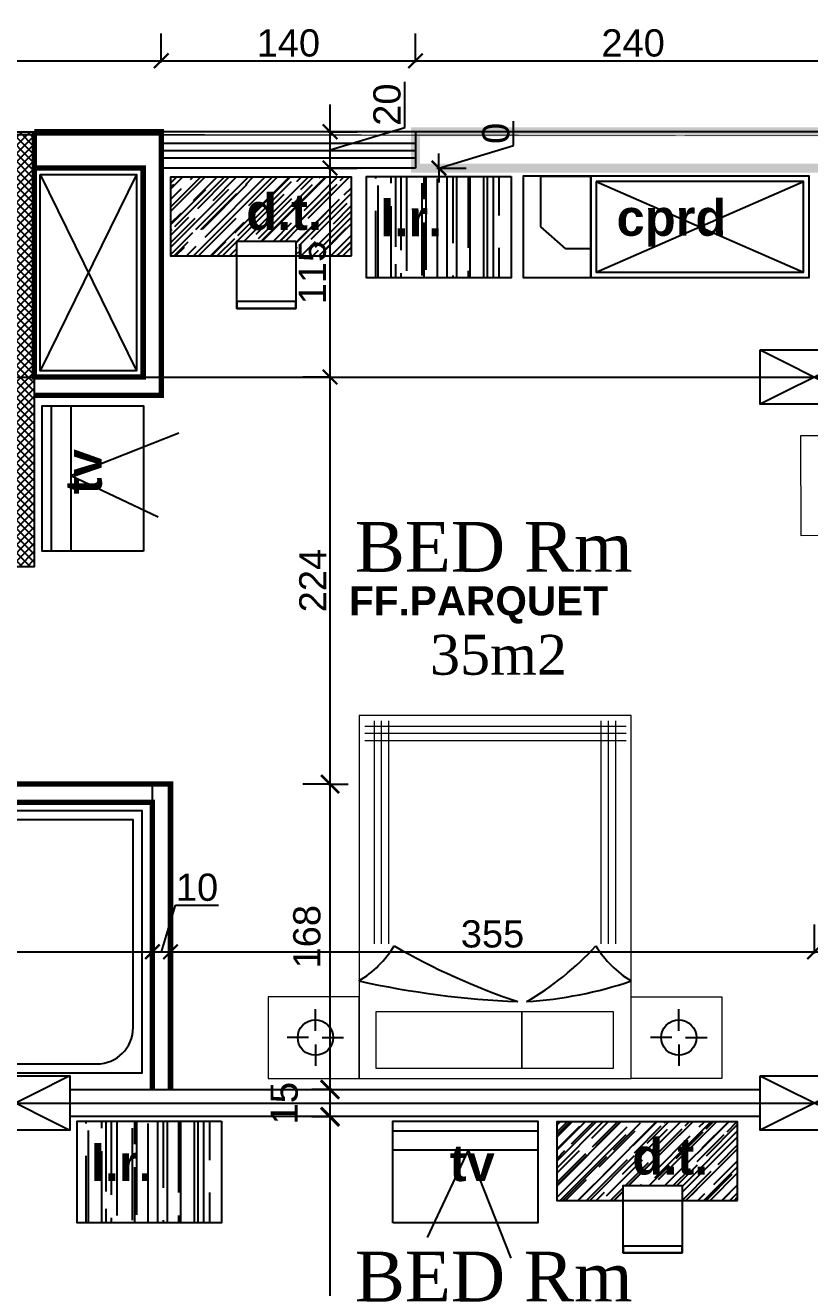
# Model space of a CAD drawing. Extents: x 250879 to 348495, y -51522 to -9360.
# Drawn here: x 284834 to 285267, y -20795 to -20099 of the extents above; entities that cross this region are included whole.
import ezdxf

# ---------------------------------------------------------------- set-up
doc = ezdxf.new("R2010")
doc.units = 0
doc.layers.get('0').update_dxf_attribs({"linetype": 'CONTINUOUS'})
doc.layers.get('DEFPOINTS').update_dxf_attribs({"color": 9, "linetype": 'CONTINUOUS'})
for name, color, linetype in [('AXIS', 1, 'CONTINUOUS'), ('col', 2, 'CONTINUOUS'), ('COLUMN', 5, 'CONTINUOUS'), ('DOOR', 4, 'CONTINUOUS'), ('FURNITURE', 4, 'CONTINUOUS'), ('Layer3', 50, 'CONTINUOUS'), ('TEXT', 3, 'CONTINUOUS'), ('TRUSS', 2, 'CONTINUOUS'), ('WALL', 7, 'CONTINUOUS'), ('WALL1', 2, 'CONTINUOUS')]:
    doc.layers.add(name, color=color, linetype=linetype)
doc.layers.add('FURN', color=126, linetype='CONTINUOUS', lineweight=9)
doc.styles.get("Standard").update_dxf_attribs({"font": 'sanss___.ttf', "height": 15})
doc.styles.add('style2', font='romantic.ttf', dxfattribs={"height": 50})
doc.styles.add('STYLE4', font='arialbd.ttf', dxfattribs={"height": 0.2})
doc.dimstyles.get("Standard").update_dxf_attribs({"dimtxt": 15, "dimasz": 10, "dimexe": 10, "dimexo": 30, "dimgap": 5, "dimtad": 1, "dimdec": 0, "dimdsep": 46, "dimtxsty": 'Standard', "dimblk1": 'ARCHTICK', "dimblk2": 'ARCHTICK', "dimsah": 1, "dimcen": 2.5, "dimdle": 15, "dimclrd": 3, "dimclre": 3, "dimclrt": 3, "dimazin": 0, "dimtfac": 1, "dimtdec": 0, "dimtmove": 2, "dimatfit": 2, "dimldrblk": 'ARCHTICK', "dimfxl": 1.045499999999997, "dimfxlon": 1, "dimtolj": 1, "dimtzin": 0, "dimarcsym": 0})
doc.dimstyles.new('STANDARD$0', dxfattribs={"dimscale": 0, "dimtxt": 12, "dimasz": 8, "dimexe": 15, "dimexo": 0.0625, "dimgap": 2, "dimtad": 1, "dimdec": 0, "dimzin": 0, "dimdsep": 46, "dimtxsty": 'Standard', "dimblk1": 'ARCHTICK', "dimblk2": 'ARCHTICK', "dimsah": 1, "dimcen": 0.09, "dimdle": 15, "dimclrd": 3, "dimclre": 3, "dimclrt": 3, "dimazin": 0, "dimtfac": 1, "dimtdec": 0, "dimtofl": 0, "dimtmove": 1, "dimatfit": 3, "dimldrblk": 'ARCHTICK', "dimfxl": 1.045499999999997, "dimfxlon": 1, "dimtolj": 1, "dimtzin": 0, "dimarcsym": 0})

# ---------------------------------------------------------------- blocks, each defined once
blk = doc.blocks.new('_ARCHTICK')
at = {"color": 0, "linetype": 'ByBlock', "const_width": 0.15}
blk.add_lwpolyline([(-0.5, -0.5), (0.5, 0.5)], dxfattribs=at)
blk = doc.blocks.new('*D69')
at = {"layer": 'DEFPOINTS', "color": 0, "linetype": 'ByBlock', "ltscale": 3, "transparency": 16777216}
for p in [(285002.5233163214, -20700.3329642961), (285065.8435422147, -20700.3329642961), (285012.103443931, -21085.3329642961)]:
    blk.add_point(p, dxfattribs=at)
at = {"layer": 'WALL1', "color": 3, "linetype": 'ByBlock', "lineweight": -2, "ltscale": 3, "transparency": 16777216}
for p, q in [((285002.5233163214, -21100.3329642961), (285002.5233163214, -20685.3329642961)), ((285003.5688163214, -20700.3329642961), (284992.5233163214, -20700.3329642961)), ((285002.5233163214, -21085.3329642961), (284992.5233163214, -21085.3329642961))]:
    blk.add_line(p, q, dxfattribs=at)
at = {"layer": 'WALL1', "color": 3, "linetype": 'ByBlock', "lineweight": -2, "ltscale": 3, "transparency": 16777216, "xscale": 10, "yscale": 10, "zscale": 10}
for p, rotation in [((285002.5233163214, -20700.3329642961), 90), ((285002.5233163214, -21085.3329642961), 270)]:
    blk.add_blockref('_ARCHTICK', p, dxfattribs=dict(at, rotation=rotation))
at = {"layer": 'WALL1', "color": 3, "linetype": 'ByBlock', "ltscale": 3, "transparency": 16777216, "insert": (284989.786690807, -20892.83296429606), "char_height": 15, "attachment_point": 5, "rotation": 90}
blk.add_mtext('\\A1;385', dxfattribs=at)
blk = doc.blocks.new('*D70')
at = {"layer": 'DEFPOINTS', "color": 0, "linetype": 'ByBlock', "ltscale": 3, "transparency": 16777216}
for p in [(285002.5233163214, -20685.33296429613), (285065.8435422147, -20685.33296429613), (285065.8435422147, -20700.3329642961)]:
    blk.add_point(p, dxfattribs=at)
at = {"layer": 'WALL1', "color": 3, "linetype": 'ByBlock', "lineweight": -2, "ltscale": 3, "transparency": 16777216}
for p, q in [((285002.5233163214, -20715.3329642961), (285002.5233163214, -20670.33296429613)), ((285003.5688163214, -20685.33296429613), (284992.5233163214, -20685.33296429613)), ((285003.5688163214, -20700.3329642961), (284992.5233163214, -20700.3329642961))]:
    blk.add_line(p, q, dxfattribs=at)
at = {"layer": 'WALL1', "color": 3, "linetype": 'ByBlock', "lineweight": -2, "ltscale": 3, "transparency": 16777216, "xscale": 10, "yscale": 10, "zscale": 10}
for p, rotation in [((285002.5233163214, -20685.33296429613), 90), ((285002.5233163214, -20700.3329642961), 270)]:
    blk.add_blockref('_ARCHTICK', p, dxfattribs=dict(at, rotation=rotation))
at = {"layer": 'WALL1', "color": 3, "linetype": 'ByBlock', "ltscale": 3, "transparency": 16777216, "insert": (284977.2969788729, -20692.83296429607), "char_height": 15, "attachment_point": 5, "rotation": 90}
blk.add_mtext('\\A1;15', dxfattribs=at)
blk = doc.blocks.new('*D71')
at = {"layer": 'DEFPOINTS', "color": 0, "linetype": 'ByBlock', "ltscale": 3, "transparency": 16777216}
for p in [(284914.5702885315, -20517.09950007169), (285002.5233163214, -20517.09950007169), (285065.8435422147, -20685.33296429613)]:
    blk.add_point(p, dxfattribs=at)
at = {"layer": 'WALL1', "color": 3, "linetype": 'ByBlock', "lineweight": -2, "ltscale": 3, "transparency": 16777216}
for p, q in [((285002.5233163214, -20700.33296429613), (285002.5233163214, -20502.09950007169)), ((285001.4778163214, -20517.09950007169), (285012.5233163214, -20517.09950007169)), ((285003.5688163214, -20685.33296429613), (284992.5233163214, -20685.33296429613))]:
    blk.add_line(p, q, dxfattribs=at)
at = {"layer": 'WALL1', "color": 3, "linetype": 'ByBlock', "lineweight": -2, "ltscale": 3, "transparency": 16777216, "xscale": 10, "yscale": 10, "zscale": 10}
for p, rotation in [((285002.5233163214, -20517.09950007169), 90), ((285002.5233163214, -20685.33296429613), 270)]:
    blk.add_blockref('_ARCHTICK', p, dxfattribs=dict(at, rotation=rotation))
at = {"layer": 'WALL1', "color": 3, "linetype": 'ByBlock', "ltscale": 3, "transparency": 16777216, "insert": (284989.786690807, -20601.21623218387), "char_height": 15, "attachment_point": 5, "rotation": 90}
blk.add_mtext('\\A1;168', dxfattribs=at)
blk = doc.blocks.new('*D85')
at = {"layer": 'DEFPOINTS', "color": 0, "linetype": 'ByBlock', "ltscale": 3, "transparency": 16777216}
for p in [(285002.5233163214, -20685.49755056202), (285035.8789781751, -20685.49755056202), (285035.8789781751, -20700.49755056202)]:
    blk.add_point(p, dxfattribs=at)
at = {"layer": 'WALL1', "color": 3, "linetype": 'ByBlock', "lineweight": -2, "ltscale": 3, "transparency": 16777216}
for p, q in [((285002.5233163214, -20715.49755056202), (285002.5233163214, -20670.49755056202)), ((285003.5688163214, -20685.49755056202), (284992.5233163214, -20685.49755056202)), ((285003.5688163214, -20700.49755056202), (284992.5233163214, -20700.49755056202))]:
    blk.add_line(p, q, dxfattribs=at)
at = {"layer": 'WALL1', "color": 3, "linetype": 'ByBlock', "lineweight": -2, "ltscale": 3, "transparency": 16777216, "xscale": 10, "yscale": 10, "zscale": 10}
for p, rotation in [((285002.5233163214, -20685.49755056202), 90), ((285002.5233163214, -20700.49755056202), 270)]:
    blk.add_blockref('_ARCHTICK', p, dxfattribs=dict(at, rotation=rotation))
at = {"layer": 'WALL1', "color": 3, "linetype": 'ByBlock', "ltscale": 3, "transparency": 16777216, "insert": (284977.2969788729, -20692.99755056198), "char_height": 15, "attachment_point": 5, "rotation": 90}
blk.add_mtext('\\A1;15', dxfattribs=at)
blk = doc.blocks.new('A$C237F6A72')
at = {"layer": 'FURNITURE', "color": 1}
for p, q in [((0, -150), (0, 150)), ((-150, 0), (150, 0))]:
    blk.add_line(p, q, dxfattribs=at)
at = {"layer": 'FURNITURE', "color": 2}
blk.add_circle((0, 0), 112.5, dxfattribs=at)
at = {"layer": 'FURNITURE', "color": 1}
blk.add_circle((0, 0), 56.25, dxfattribs=at)
blk = doc.blocks.new('sof4')
at = {"layer": 'FURN'}
for p, q in [((310711.8590727946, -66838.30616509654), (310711.9696682334, -66799.80632394725)), ((310711.9696682334, -66799.80632394725), (310750.4695093674, -66799.91691937679)), ((310750.4695093674, -66799.91691937679), (310750.3589139378, -66838.4167605261)), ((310576.7898944574, -66809.73596225698), (310690.8894236624, -66809.40819762029)), ((310576.9366847548, -66860.8357514188), (310576.7898944574, -66809.73596225698)), ((310643.6396186235, -66809.54392837474), (310643.6697810134, -66820.04388505183)), ((310690.8894236624, -66809.40819762029), (310691.0362139599, -66860.5079867821)), ((310643.6697810134, -66820.04388505183), (310680.419629377, -66819.93831668726)), ((310669.9210709522, -66820.4552299531), (310670.0344931118, -66859.93909599398)), ((310680.419629377, -66819.93831668726), (310680.5362572846, -66860.53814917199)), ((310750.3589139378, -66838.4167605261), (310711.8590727946, -66838.30616509654)), ((310700.613748491, -66852.52218521343), (310700.5795644491, -66864.42213611412)), ((310759.4195383507, -66850.59110326134), (310702.719772304, -66850.42822635599)), ((310747.519587452, -66850.55691921947), (310747.0369892139, -67018.5562260445)), ((310761.5134972078, -66852.69712707473), (310761.0429639256, -67016.49645122892)), ((310691.0362139599, -66860.5079867821), (310576.9366847548, -66860.8357514188)), ((310747.4793709322, -66864.55686145558), (310700.5795644491, -66864.42213611412)), ((310740.4793998153, -66864.53675319566), (310740.0772346169, -67004.53617554846)), ((310698.4735406361, -66866.51609497156), (310698.0834403936, -67002.31553465352)), ((310586.1583030853, -66976.09390936217), (310586.3996022044, -66892.09425594549)), ((310586.3996022044, -66892.09425594549), (310670.3992556069, -66892.33555506452)), ((310670.3992556069, -66892.33555506452), (310670.1579564878, -66976.3352084812)), ((310698.3455180479, -66911.08257775374), (310747.3453158661, -66911.22333557319)), ((310698.2114629818, -66957.74905187135), (310747.2112607999, -66957.88980969078)), ((310670.1579564878, -66976.3352084812), (310586.1583030853, -66976.09390936217)), ((310692.2781989138, -67038.42858129632, -129.5000000000005), (310666.5329775208, -66983.92182745891, -129.5000000000005)), ((310700.1773992507, -67004.42155846691), (310700.1432152088, -67016.32150936761)), ((310747.0772057337, -67004.55628380839), (310700.1773992507, -67004.42155846691)), ((310648.5329539038, -67066.71909362529, -129.5000000000005), (310609.3839237405, -67020.88072459589, -129.5000000000005)), ((310758.9369401126, -67018.59041008636), (310702.2371740659, -67018.427533181)), ((310711.3066801375, -67030.60190142988), (310711.1960847172, -67069.10174257922)), ((310749.8065212808, -67030.71249685944), (310711.3066801375, -67030.60190142988)), ((310749.6959258512, -67069.21233800876), (310749.8065212808, -67030.71249685944)), ((310692.2781989138, -67038.42858129632, -129.5000000000005), (310648.5329539038, -67066.71909362529, -129.5000000000005)), ((310711.1960847172, -67069.10174257922), (310749.6959258512, -67069.21233800876))]:
    blk.add_line(p, q, dxfattribs=at)
at = {"layer": 'FURN', "extrusion": (0, 0, -1)}
for centre, major_axis, ratio, start_param, end_param in [((310675.2551654022, -66849.72216318153), (-21.03575461048462, -21.03575461048462), 0.999999999999561, 2.17591654456125, 2.530727210802588), ((310675.2003553371, -66830.64200037555), (21.03575461049818, -21.03575461049817), 0.9999999999984527, 0.6051202177653576, 0.9599308840066992)]:
    blk.add_ellipse(centre, major_axis=major_axis, ratio=ratio, start_param=start_param, end_param=end_param, dxfattribs=at)
at = {"layer": 'FURN'}
for centre, major_axis, ratio, start_param, end_param in [((310702.7137398261, -66852.5282176914), (-1.484924240314714, 1.484924240314714), 0.9999999999853907, -0.7882707759022399, 0.7825255508929287), ((310759.4135058727, -66852.69109459675), (1.484924240315464, 1.484924240315464), 0.9999999999844601, 5.494914531262545, 7.0657108580596), ((310700.5735319711, -66866.52212744954), (-1.484924240314714, 1.484924240314714), 0.9999999999853907, -0.7882707759022399, 0.7825255508929287), ((310936.3105632148, -67463.73920160359, -129.5000000000005), (-300.1553933368281, 464.126314870148), 0.5624999999374991, -0.1096708657004264, 0.1096708661087809), ((310781.8018174208, -67008.19766940255, -129.5000000000005), (-87.30070557346038, 158.0209706872537), 0.5554791621747982, 1.129114965734713, 1.432360539564239), ((310700.1834317286, -67002.3215671315), (-1.484924240321457, 1.484924240321457), 0.9999999999763083, 0.78252555089747, 2.353321877683012), ((310584.2396062213, -67135.96323958992, -129.5000000000005), (-108.3030513917697, 144.4385316561531), 0.5554791622173312, -1.432360539158576, -1.129114965333148), ((310702.2432065438, -67016.32754184559), (1.484924240315464, 1.484924240315463), 0.9999999999843809, 2.353321877672712, 3.924118204497563), ((310758.9429725906, -67016.49041875094), (1.484924240322159, 1.484924240322158), 0.9999999999754433, 3.924118204474315, 5.494914531258036), ((310779.8800258947, -67221.8527307522, -129.5000000000005), (-114.9358307094838, 177.7237548749509), 0.4964280931547385, -0.252972749208586, 0.2529727495352738)]:
    blk.add_ellipse(centre, major_axis=major_axis, ratio=ratio, start_param=start_param, end_param=end_param, dxfattribs=at)
at = {"layer": 'FURN', "extrusion": (0, 0, -1), "xscale": 0.06999999998515705, "yscale": 0.06999999998515705, "zscale": -0.06999999999999999, "rotation": 0.1645885730766123}
for p in [(-310731.1642910808, -66819.11154223667), (-310730.5013029941, -67049.90711971931)]:
    blk.add_blockref('A$C237F6A72', p, dxfattribs=at)
blk = doc.blocks.new('COLUMN')
at = {"layer": 'AXIS'}
for p, q in [((236924.6994773077, -9644.256519553426), (236984.6994773077, -9674.256519553426)), ((236984.6994773077, -9644.256519553426), (236924.6994773077, -9674.256519553426))]:
    blk.add_line(p, q, dxfattribs=at)
at = {"layer": 'COLUMN'}
blk.add_lwpolyline([(236924.6994773077, -9644.256519553426), (236984.6994773077, -9644.256519553426), (236984.6994773077, -9674.256519553426), (236924.6994773077, -9674.256519553426)], close=True, dxfattribs=at)
blk = doc.blocks.new('*D97')
at = {"layer": 'DEFPOINTS', "color": 0, "linetype": 'Continuous', "transparency": 16777216}
for p in [(285002.5233163214, -20292.8329642961), (285002.5233163214, -20292.8329642961), (285002.5233163214, -20517.09950007169)]:
    blk.add_point(p, dxfattribs=at)
at = {"layer": 'WALL', "color": 3, "linetype": 'Continuous', "lineweight": -2, "transparency": 16777216}
for p, q in [((285002.5233163214, -20532.09950007169), (285002.5233163214, -20277.8329642961)), ((285002.5233163214, -20292.8329642961), (284987.5233163214, -20292.8329642961)), ((285002.5233163214, -20517.09950007169), (284987.5233163214, -20517.09950007169))]:
    blk.add_line(p, q, dxfattribs=at)
at = {"layer": 'WALL', "color": 3, "linetype": 'Continuous', "lineweight": -2, "transparency": 16777216, "xscale": 8, "yscale": 8, "zscale": 8}
for p, rotation in [((285002.5233163214, -20292.8329642961), 90), ((285002.5233163214, -20517.09950007169), 270)]:
    blk.add_blockref('_ARCHTICK', p, dxfattribs=dict(at, rotation=rotation))
at = {"layer": 'WALL', "color": 3, "linetype": 'Continuous', "transparency": 16777216, "insert": (284993.0233163214, -20404.96623218385), "char_height": 15, "attachment_point": 5, "rotation": 90}
blk.add_mtext('\\A1;224', dxfattribs=at)
blk = doc.blocks.new('*D38')
at = {"layer": 'DEFPOINTS', "color": 0, "linetype": 'Continuous', "transparency": 16777216}
for p in [(284949.6005466096, -20177.66837803005), (285002.5233163214, -20177.66837803005), (284942.5233163214, -20292.8329642961)]:
    blk.add_point(p, dxfattribs=at)
at = {"layer": 'WALL', "color": 3, "linetype": 'Continuous', "lineweight": -2, "transparency": 16777216}
for p, q in [((285002.5233163214, -20307.8329642961), (285002.5233163214, -20162.66837803005)), ((285001.4778163214, -20177.66837803005), (285017.5233163214, -20177.66837803005)), ((285001.4778163214, -20292.8329642961), (285017.5233163214, -20292.8329642961))]:
    blk.add_line(p, q, dxfattribs=at)
at = {"layer": 'WALL', "color": 3, "linetype": 'Continuous', "lineweight": -2, "transparency": 16777216, "xscale": 8, "yscale": 8, "zscale": 8}
for p, rotation in [((285002.5233163214, -20177.66837803005), 90), ((285002.5233163214, -20292.8329642961), 270)]:
    blk.add_blockref('_ARCHTICK', p, dxfattribs=dict(at, rotation=rotation))
at = {"layer": 'WALL', "color": 3, "linetype": 'Continuous', "transparency": 16777216, "insert": (284992.7969788729, -20235.25067116303), "char_height": 15, "attachment_point": 5, "rotation": 90}
blk.add_mtext('\\A1;115', dxfattribs=at)
blk = doc.blocks.new('*D39')
at = {"layer": 'DEFPOINTS', "color": 0, "linetype": 'Continuous', "transparency": 16777216}
for p in [(285009.6005466096, -20177.66837803005), (285055.6503823823, -20177.66837802938), (285062.5233163214, -20177.66837802938)]:
    blk.add_point(p, dxfattribs=at)
at = {"layer": 'WALL', "color": 3, "linetype": 'Continuous', "lineweight": -2, "transparency": 16777216}
for p, q in [((285103.7023286671, -20165.31467432601), (285103.7023286671, -20151.76734922313)), ((285062.5233163214, -20177.66837802972), (285103.7023286671, -20165.31467432601)), ((285062.5233163214, -20177.66837802938), (285062.5233163214, -20169.66837802938)), ((285061.4778163214, -20177.66837803005), (285077.5233163214, -20177.66837803005)), ((285061.4778163214, -20177.66837802938), (285077.5233163214, -20177.66837802938)), ((285062.5233163214, -20177.66837803005), (285062.5233163214, -20185.66837803005)), ((285062.5233163214, -20177.66837803005), (285062.5233163214, -20177.66837802938))]:
    blk.add_line(p, q, dxfattribs=at)
at = {"layer": 'WALL', "color": 3, "linetype": 'Continuous', "lineweight": -2, "transparency": 16777216, "xscale": 8, "yscale": 8, "zscale": 8}
for p, rotation in [((285062.5233163214, -20177.66837803005), 90), ((285062.5233163214, -20177.66837802938), 270)]:
    blk.add_blockref('_ARCHTICK', p, dxfattribs=dict(at, rotation=rotation))
at = {"layer": 'WALL', "color": 3, "linetype": 'Continuous', "transparency": 16777216, "insert": (285093.9759912185, -20158.54101177453), "char_height": 15, "attachment_point": 5, "rotation": 90}
blk.add_mtext('\\A1;0', dxfattribs=at)
blk = doc.blocks.new('*D40')
at = {"layer": 'DEFPOINTS', "color": 0, "linetype": 'Continuous', "transparency": 16777216}
for p in [(284995.6503823823, -20157.66837803004), (285002.5233163214, -20157.66837803004), (284995.6503823823, -20177.66837802938)]:
    blk.add_point(p, dxfattribs=at)
at = {"layer": 'WALL', "color": 3, "linetype": 'Continuous', "lineweight": -2, "transparency": 16777216}
for p, q in [((285043.7023286671, -20155.31467432601), (285043.7023286671, -20130.12125868815)), ((285002.5233163214, -20192.66837802938), (285002.5233163214, -20142.66837803004)), ((285001.4778163214, -20157.66837803004), (285017.5233163214, -20157.66837803004)), ((285002.5233163214, -20167.66837802971), (285043.7023286671, -20155.31467432601)), ((285001.4778163214, -20177.66837802938), (285017.5233163214, -20177.66837802938))]:
    blk.add_line(p, q, dxfattribs=at)
at = {"layer": 'WALL', "color": 3, "linetype": 'Continuous', "lineweight": -2, "transparency": 16777216, "xscale": 8, "yscale": 8, "zscale": 8}
for p, rotation in [((285002.5233163214, -20157.66837803004), 90), ((285002.5233163214, -20177.66837802938), 270)]:
    blk.add_blockref('_ARCHTICK', p, dxfattribs=dict(at, rotation=rotation))
at = {"layer": 'WALL', "color": 3, "linetype": 'Continuous', "transparency": 16777216, "insert": (285033.9759912185, -20142.71796650703), "char_height": 15, "attachment_point": 5, "rotation": 90}
blk.add_mtext('\\A1;20', dxfattribs=at)
blk = doc.blocks.new('*D801')
at = {"layer": 'DEFPOINTS', "color": 0, "linetype": 'Continuous', "transparency": 16777216}
for p in [(284909.4528409893, -20118.53926009667), (284609.9755726464, -20157.66837803005), (284909.4528409893, -20157.66837803005)]:
    blk.add_point(p, dxfattribs=at)
at = {"layer": 'WALL', "color": 3, "linetype": 'Continuous', "lineweight": -2, "transparency": 16777216}
for p, q in [((284609.9755726464, -20119.58476009667), (284609.9755726464, -20103.53926009667)), ((284909.4528409893, -20119.58476009667), (284909.4528409893, -20103.53926009667)), ((284594.9755726464, -20118.53926009667), (284924.4528409893, -20118.53926009667))]:
    blk.add_line(p, q, dxfattribs=at)
at = {"layer": 'WALL', "color": 3, "linetype": 'Continuous', "lineweight": -2, "transparency": 16777216, "xscale": 8, "yscale": 8, "zscale": 8, "rotation": 180}
blk.add_blockref('_ARCHTICK', (284609.9755726464, -20118.53926009667), dxfattribs=at)
at = {"layer": 'WALL', "color": 3, "linetype": 'Continuous', "lineweight": -2, "transparency": 16777216, "xscale": 8, "yscale": 8, "zscale": 8}
blk.add_blockref('_ARCHTICK', (284909.4528409893, -20118.53926009667), dxfattribs=at)
at = {"layer": 'WALL', "color": 3, "linetype": 'Continuous', "transparency": 16777216, "insert": (284759.7142068179, -20108.81292264811), "char_height": 15, "attachment_point": 5}
blk.add_mtext('\\A1;299', dxfattribs=at)
blk = doc.blocks.new('*D802')
at = {"layer": 'DEFPOINTS', "color": 0, "linetype": 'Continuous', "transparency": 16777216}
for p in [(285049.6005466097, -20118.53926009667), (284909.4528409893, -20157.66837803005), (285049.6005466097, -20157.66837803005)]:
    blk.add_point(p, dxfattribs=at)
at = {"layer": 'WALL', "color": 3, "linetype": 'Continuous', "lineweight": -2, "transparency": 16777216}
for p, q in [((284909.4528409893, -20119.58476009667), (284909.4528409893, -20103.53926009667)), ((285049.6005466097, -20119.58476009667), (285049.6005466097, -20103.53926009667)), ((284894.4528409893, -20118.53926009667), (285064.6005466097, -20118.53926009667))]:
    blk.add_line(p, q, dxfattribs=at)
at = {"layer": 'WALL', "color": 3, "linetype": 'Continuous', "lineweight": -2, "transparency": 16777216, "xscale": 8, "yscale": 8, "zscale": 8, "rotation": 180}
blk.add_blockref('_ARCHTICK', (284909.4528409893, -20118.53926009667), dxfattribs=at)
at = {"layer": 'WALL', "color": 3, "linetype": 'Continuous', "lineweight": -2, "transparency": 16777216, "xscale": 8, "yscale": 8, "zscale": 8}
blk.add_blockref('_ARCHTICK', (285049.6005466097, -20118.53926009667), dxfattribs=at)
at = {"layer": 'WALL', "color": 3, "linetype": 'Continuous', "transparency": 16777216, "insert": (284979.5266937995, -20108.81292264811), "char_height": 15, "attachment_point": 5}
blk.add_mtext('\\A1;140', dxfattribs=at)
blk = doc.blocks.new('*D803')
at = {"layer": 'DEFPOINTS', "color": 0, "linetype": 'Continuous', "transparency": 16777216}
for p in [(285289.6005466096, -20118.53926009667), (285049.6005466097, -20157.66837803005), (285289.6005466096, -20157.66837800521)]:
    blk.add_point(p, dxfattribs=at)
at = {"layer": 'WALL', "color": 3, "linetype": 'Continuous', "lineweight": -2, "transparency": 16777216}
for p, q in [((285049.6005466097, -20119.58476009667), (285049.6005466097, -20103.53926009667)), ((285289.6005466096, -20119.58476009667), (285289.6005466096, -20103.53926009667)), ((285034.6005466097, -20118.53926009667), (285304.6005466096, -20118.53926009667))]:
    blk.add_line(p, q, dxfattribs=at)
at = {"layer": 'WALL', "color": 3, "linetype": 'Continuous', "lineweight": -2, "transparency": 16777216, "xscale": 8, "yscale": 8, "zscale": 8, "rotation": 180}
blk.add_blockref('_ARCHTICK', (285049.6005466097, -20118.53926009667), dxfattribs=at)
at = {"layer": 'WALL', "color": 3, "linetype": 'Continuous', "lineweight": -2, "transparency": 16777216, "xscale": 8, "yscale": 8, "zscale": 8}
blk.add_blockref('_ARCHTICK', (285289.6005466096, -20118.53926009667), dxfattribs=at)
at = {"layer": 'WALL', "color": 3, "linetype": 'Continuous', "transparency": 16777216, "insert": (285169.6005466097, -20108.81292264811), "char_height": 15, "attachment_point": 5}
blk.add_mtext('\\A1;240', dxfattribs=at)
blk = doc.blocks.new('*D816')
at = {"layer": 'DEFPOINTS', "color": 0, "linetype": 'Continuous', "transparency": 16777216}
for p in [(284904.5702885315, -20609.4803468652), (284611.6005466097, -20618.54466494295), (284904.5702885315, -20618.54466494295)]:
    blk.add_point(p, dxfattribs=at)
at = {"layer": 'WALL', "color": 3, "linetype": 'Continuous', "lineweight": -2, "transparency": 16777216}
for p, q in [((284611.6005466097, -20610.5258468652), (284611.6005466097, -20594.4803468652)), ((284904.5702885315, -20610.5258468652), (284904.5702885315, -20594.4803468652)), ((284596.6005466097, -20609.4803468652), (284919.5702885315, -20609.4803468652))]:
    blk.add_line(p, q, dxfattribs=at)
at = {"layer": 'WALL', "color": 3, "linetype": 'Continuous', "lineweight": -2, "transparency": 16777216, "xscale": 8, "yscale": 8, "zscale": 8, "rotation": 180}
blk.add_blockref('_ARCHTICK', (284611.6005466097, -20609.4803468652), dxfattribs=at)
at = {"layer": 'WALL', "color": 3, "linetype": 'Continuous', "lineweight": -2, "transparency": 16777216, "xscale": 8, "yscale": 8, "zscale": 8}
blk.add_blockref('_ARCHTICK', (284904.5702885315, -20609.4803468652), dxfattribs=at)
at = {"layer": 'WALL', "color": 3, "linetype": 'Continuous', "transparency": 16777216, "insert": (284758.0854175705, -20599.74372135079), "char_height": 15, "attachment_point": 5}
blk.add_mtext('\\A1;293', dxfattribs=at)
blk = doc.blocks.new('*D817')
at = {"layer": 'DEFPOINTS', "color": 0, "linetype": 'Continuous', "transparency": 16777216}
for p in [(284914.5702885315, -20609.4803468652), (284904.5702885315, -20618.54466494295), (284914.5702885315, -20619.50005348772)]:
    blk.add_point(p, dxfattribs=at)
at = {"layer": 'WALL', "color": 3, "linetype": 'Continuous', "lineweight": -2, "transparency": 16777216}
for p, q in [((284909.5702885315, -20609.4803468652), (284917.2881897661, -20583.75400941664)), ((284917.2881897661, -20583.75400941664), (284941.0618523175, -20583.75400941664)), ((284904.5702885315, -20610.5258468652), (284904.5702885315, -20594.4803468652)), ((284914.5702885315, -20610.5258468652), (284914.5702885315, -20594.4803468652)), ((284889.5702885315, -20609.4803468652), (284929.5702885315, -20609.4803468652))]:
    blk.add_line(p, q, dxfattribs=at)
at = {"layer": 'WALL', "color": 3, "linetype": 'Continuous', "lineweight": -2, "transparency": 16777216, "xscale": 8, "yscale": 8, "zscale": 8, "rotation": 180}
blk.add_blockref('_ARCHTICK', (284904.5702885315, -20609.4803468652), dxfattribs=at)
at = {"layer": 'WALL', "color": 3, "linetype": 'Continuous', "lineweight": -2, "transparency": 16777216, "xscale": 8, "yscale": 8, "zscale": 8}
blk.add_blockref('_ARCHTICK', (284914.5702885315, -20609.4803468652), dxfattribs=at)
at = {"layer": 'WALL', "color": 3, "linetype": 'Continuous', "transparency": 16777216, "insert": (284929.1750210418, -20574.02767196808), "char_height": 15, "attachment_point": 5}
blk.add_mtext('\\A1;10', dxfattribs=at)
blk = doc.blocks.new('*D818')
at = {"layer": 'DEFPOINTS', "color": 0, "linetype": 'Continuous', "transparency": 16777216}
for p in [(285269.6005466097, -20609.4803468652), (285269.6005466097, -20611.1010246161), (284914.5702885315, -20619.50005348772)]:
    blk.add_point(p, dxfattribs=at)
at = {"layer": 'WALL', "color": 3, "linetype": 'Continuous', "lineweight": -2, "transparency": 16777216}
for p, q in [((284914.5702885315, -20610.5258468652), (284914.5702885315, -20594.4803468652)), ((285269.6005466097, -20610.5258468652), (285269.6005466097, -20594.4803468652)), ((284899.5702885315, -20609.4803468652), (285284.6005466097, -20609.4803468652))]:
    blk.add_line(p, q, dxfattribs=at)
at = {"layer": 'WALL', "color": 3, "linetype": 'Continuous', "lineweight": -2, "transparency": 16777216, "xscale": 8, "yscale": 8, "zscale": 8, "rotation": 180}
blk.add_blockref('_ARCHTICK', (284914.5702885315, -20609.4803468652), dxfattribs=at)
at = {"layer": 'WALL', "color": 3, "linetype": 'Continuous', "lineweight": -2, "transparency": 16777216, "xscale": 8, "yscale": 8, "zscale": 8}
blk.add_blockref('_ARCHTICK', (285269.6005466097, -20609.4803468652), dxfattribs=at)
at = {"layer": 'WALL', "color": 3, "linetype": 'Continuous', "transparency": 16777216, "insert": (285092.0854175706, -20599.74372135079), "char_height": 15, "attachment_point": 5}
blk.add_mtext('\\A1;355', dxfattribs=at)
blk = doc.blocks.new('*D819')
at = {"layer": 'DEFPOINTS', "color": 0, "linetype": 'Continuous', "transparency": 16777216}
for p in [(285269.6005466097, -20611.1010246161), (285434.3195960108, -20609.4803468652), (285434.3195960108, -20687.83296429605)]:
    blk.add_point(p, dxfattribs=at)
at = {"layer": 'WALL', "color": 3, "linetype": 'Continuous', "lineweight": -2, "transparency": 16777216}
for p, q in [((285269.6005466097, -20610.5258468652), (285269.6005466097, -20594.4803468652)), ((285434.3195960108, -20610.5258468652), (285434.3195960108, -20594.4803468652)), ((285254.6005466097, -20609.4803468652), (285449.3195960108, -20609.4803468652))]:
    blk.add_line(p, q, dxfattribs=at)
at = {"layer": 'WALL', "color": 3, "linetype": 'Continuous', "lineweight": -2, "transparency": 16777216, "xscale": 8, "yscale": 8, "zscale": 8, "rotation": 180}
blk.add_blockref('_ARCHTICK', (285269.6005466097, -20609.4803468652), dxfattribs=at)
at = {"layer": 'WALL', "color": 3, "linetype": 'Continuous', "lineweight": -2, "transparency": 16777216, "xscale": 8, "yscale": 8, "zscale": 8}
blk.add_blockref('_ARCHTICK', (285434.3195960108, -20609.4803468652), dxfattribs=at)
at = {"layer": 'WALL', "color": 3, "linetype": 'Continuous', "transparency": 16777216, "insert": (285351.9600713103, -20599.74372135079), "char_height": 15, "attachment_point": 5}
blk.add_mtext('\\A1;165', dxfattribs=at)
blk = doc.blocks.new('BED90')
at = {"color": 1}
for p, q in [((-76122.22941432404, -175772.7006362373), (-76122.22941432404, -175760.9002943697)), ((-76125.99763683486, -175776.4688587482), (-76137.79797870244, -175776.4688587482)), ((-76118.4611918132, -175776.4688587482), (-76106.66084994562, -175776.4688587482)), ((-76122.22941432404, -175780.237081259), (-76122.22941432404, -175792.0374231266)), ((-76122.22941432401, -175973.0646981213), (-76122.22941432401, -175961.2643562537)), ((-76125.99763683486, -175976.8329206322), (-76137.79797870244, -175976.8329206322)), ((-76118.4611918132, -175976.8329206322), (-76106.66084994562, -175976.8329206322)), ((-76122.22941432401, -175980.601143143), (-76122.22941432401, -175992.4014850106))]:
    blk.add_line(p, q, dxfattribs=at)
at = {"color": 1, "extrusion": (0, 0, -1)}
for centre, major_axis, ratio, start_param, end_param in [((-76122.22941432404, -175776.4688587482), (6.886198024323674, 6.886198024323676), 0.9999999999978868, 3.141592653589793, 9.42477796076938), ((-76122.22941432401, -175976.8329206322), (6.886198024338228, 6.886198024338229), 0.9999999999936603, 3.14159265358768, 9.424777960767265)]:
    blk.add_ellipse(centre, major_axis=major_axis, ratio=ratio, start_param=start_param, end_param=end_param, dxfattribs=at)
at = {"layer": 'FURN'}
for p, q in [((-76144.6505457485, -175750.5389384656), (-76099.65054575898, -175750.5389384656)), ((-76144.6505457485, -175800.5389384505), (-76144.6505457485, -175750.5389384656)), ((-76099.65054575898, -175750.5389384656), (-76099.65054575898, -175800.5389384505)), ((-76299.65054571241, -175800.5389384505), (-76099.65054575898, -175800.5389384505)), ((-76299.65054571241, -175950.5389384085), (-76299.65054571241, -175800.5389384505)), ((-76293.71449626287, -175947.8178090231), (-76293.71449626287, -175803.6789639261)), ((-76289.7144962638, -175947.8178090231), (-76289.7144962638, -175803.6789639261)), ((-76285.71449626473, -175947.8178090231), (-76285.71449626473, -175803.6789639261)), ((-76099.65054575898, -175800.5389384505), (-76144.6505457485, -175800.5389384505)), ((-76099.65054575898, -175800.5389384505), (-76099.65054575898, -175950.5389384085)), ((-76173.8081759208, -175809.0256241753), (-76296.73680492322, -175809.0256241753)), ((-76136.43251014338, -175809.8416371574), (-76105.3195207786, -175809.8416371574)), ((-76136.43251014338, -175890.5689428049), (-76136.43251014338, -175809.8416371574)), ((-76105.3195207786, -175809.8416371574), (-76105.3195207786, -175890.5689428049)), ((-76173.8081759208, -175813.0256241743), (-76296.73680492322, -175813.0256241743)), ((-76173.8081759208, -175817.0256241734), (-76296.73680492322, -175817.0256241734)), ((-76136.43251014338, -175890.171832953), (-76105.3195207786, -175890.171832953)), ((-76136.43251014338, -175940.8991386013), (-76136.43251014338, -175890.171832953)), ((-76105.3195207786, -175890.5689428049), (-76136.43251014338, -175890.5689428049)), ((-76105.3195207786, -175890.171832953), (-76105.3195207786, -175940.8991386013)), ((-76173.8081759208, -175934.0522526863), (-76296.73680492322, -175934.0522526863)), ((-76173.8081759208, -175938.0522526854), (-76296.73680492322, -175938.0522526854)), ((-76173.8081759208, -175942.0522526845), (-76296.73680492322, -175942.0522526845)), ((-76105.3195207786, -175940.8991386013), (-76136.43251014338, -175940.8991386013)), ((-76099.65054575898, -175950.5389384085), (-76299.65054571241, -175950.5389384085)), ((-76144.6505457485, -175950.5596756115), (-76144.6505457485, -176000.5596755964)), ((-76099.65054575898, -175950.5596756115), (-76144.6505457485, -175950.5596756115)), ((-76099.65054575898, -176000.5596755964), (-76099.65054575898, -175950.5596756115)), ((-76144.6505457485, -176000.5596755964), (-76099.65054575898, -176000.5596755964))]:
    blk.add_line(p, q, dxfattribs=at)
at = {"layer": 'Layer3', "color": 1, "linetype": 'Continuous', "extrusion": (0, 0, -1)}
for centre, major_axis, ratio, start_param, end_param in [((-76202.86499021156, -175770.5935369156), (40.8665933988733, 40.8665933988733), 0.9999999999964488, 1.329084707689691, 1.807954508834093), ((-76648.69493758192, -175909.3082976823), (-358.57644988661, 358.5764498866099), 0.9999999999980105, 2.139924843680833, 2.314530027482905), ((-76498.82862994188, -176007.6567006184), (-266.0615555617716, 266.0615555617716), 0.9999999999999326, 1.833806669629292, 2.033087316013514), ((-76202.86499021002, -175980.4843399445), (-40.8665933983037, 40.86659339830368), 0.999999999990581, 1.333638144737675, 1.812507945879329)]:
    blk.add_ellipse(centre, major_axis=major_axis, ratio=ratio, start_param=start_param, end_param=end_param, dxfattribs=at)
at = {"layer": 'Layer3', "color": 1, "linetype": 'Continuous', "extrusion": (0, 0, -0.9999999999999998)}
blk.add_ellipse((-76449.38374564424, -175677.687178655), major_axis=(-293.4518319443081, 235.506953244943), ratio=0.6554817916170974, start_param=3.041952330396279, end_param=3.241232976780719, dxfattribs=at)
at = {"layer": 'Layer3', "color": 1, "linetype": 'Continuous', "extrusion": (0, 0, -0.9999999999999999)}
blk.add_ellipse((-76643.35279456864, -175824.0403703453), major_axis=(-497.5297532034863, 98.0728581372465), ratio=0.6650007597741865, start_param=3.054290061690499, end_param=3.228895245492033, dxfattribs=at)
blk = doc.blocks.new('tv2')
at = {"layer": 'DOOR'}
for q in [(-170830.8730901755, 60583.73463006303), (-170842.3162486595, 60537.49184714095)]:
    blk.add_line((-170890.4001446274, 60560.21010012861), q, dxfattribs=at)
for points in [[(-170850.3606211175, 60518.61279800006), (-170906.279004103, 60518.61279800006), (-170906.279004103, 60598.6127980001), (-170850.3606211175, 60598.6127980001)], [(-170901.0948326223, 60598.6127980001), (-170890.4001446274, 60598.6127980001), (-170890.4001446274, 60518.61279800006), (-170901.0948326223, 60518.61279800006)]]:
    blk.add_lwpolyline(points, close=True, dxfattribs=at)
at = {"layer": 'DOOR', "insert": (-170893.3259446069, 60550.01146058366), "char_height": 20, "width": 203.81837, "attachment_point": 1, "rotation": 90, "style": 'STYLE4'}
blk.add_mtext('tv', dxfattribs=at)
blk = doc.blocks.new('dt')
at = {"layer": 'DOOR'}
h = blk.add_hatch(dxfattribs=at)
h.set_pattern_fill('AR-RROOF', color=256, scale=7, angle=135, style=0)
h.set_pattern_definition([(135, (-170902.4103645292, 60623.41110139574), (-15.83919189857866, 5.939696961967001), [105, -14, 35, -7]), (135, (-170911.4684023963, 60627.51939179443), (-1.633416664540926, -11.53291160115259), [21, -2.31, 42, -5.25]), (135, (-170909.0925236115, 60621.67868978184), (-29.05501763895524, 22.42235603142542), [56, -9.799999999999997, 28, -7])])
h.paths.add_polyline_path([(-170859.0547791331, 60723.16194796302), (-170902.4103645292, 60723.16194796302), (-170902.4103645292, 60623.41110139574), (-170859.0547791331, 60623.41110139574), (-170859.0547791331, 60659.94951916576), (-170867.2211337512, 60659.94951916576), (-170867.2211337512, 60692.50292349419), (-170859.0547791331, 60692.50292349418)])
h.paths.add_polyline_path([(-170898.325944607, 60660.07543142285), (-170898.325944607, 60705.13460302048), (-170867.675057033, 60705.13460302048), (-170867.675057033, 60660.07543142285)], flags=24)
for points in [[(-170859.0547791331, 60723.16194796302), (-170902.4103645292, 60723.16194796302), (-170902.4103645292, 60623.41110139572), (-170859.0547791331, 60623.41110139572)], [(-170867.2211337512, 60692.50292349418), (-170830.1494684928, 60692.50292349418), (-170830.1494684928, 60659.94951916573), (-170867.2211337512, 60659.94951916576)], [(-170830.1494684928, 60692.50292349418), (-170833.9485897324, 60692.50292349418), (-170833.9485897324, 60659.94951916573), (-170830.1494684928, 60659.94951916573)]]:
    blk.add_lwpolyline(points, close=True, dxfattribs=at)
at = {"layer": 'DOOR', "insert": (-170893.3259446069, 60665.07543142285), "char_height": 20, "width": 203.81837, "attachment_point": 1, "rotation": 90, "style": 'STYLE4'}
blk.add_mtext('d.t.', dxfattribs=at)
blk = doc.blocks.new('cp')
at = {"layer": 'DOOR'}
blk.add_line((286410.025166639, -20595.13919388858), (286397.7840280083, -20608.89759618926), dxfattribs=at)
blk.add_lwpolyline([(286425.760688785, -20581.38079158789), (286369.8423057997, -20581.38079158789), (286369.8423057997, -20618.63079219078), (286425.760688785, -20618.63079219078)], close=True, dxfattribs=at)
blk.add_lwpolyline([(286397.7840280083, -20608.89759618926), (286369.8423057997, -20608.89759618926), (286369.8423057997, -20581.38079158789), (286410.025166639, -20581.38079158789), (286410.025166639, -20595.13919388858)], dxfattribs=at)

msp = doc.modelspace()

# ---------------------------------------------------------------- hatches: boundary and pattern name
at = {"layer": 'AXIS'}
h = msp.add_hatch(dxfattribs=at)
h.set_pattern_fill('ANSI37', color=256, style=0)
h.set_pattern_definition([(45, (4322.456748086028, 0), (-2.245064030267288, 2.245064030267288), []), (135, (4322.456748086028, 0), (-2.245064030267288, -2.245064030267288), [])])
h.paths.add_polyline_path([(284809.4528409893, -20397.36424046679), (284809.4528409893, -20157.66837803005), (284839.4528409893, -20157.66837803005), (284839.4528409893, -20397.36424046679)])
h = msp.add_hatch(dxfattribs=at)
h.set_pattern_fill('AR-RROOF', color=256, scale=0.5, angle=-90.00000000000001, style=0)
h.set_pattern_definition([(270, (264404.0332868863, 266187.5495067799), (-12.69999999999999, -27.94), [190.5, -25.4, 63.5, -12.7]), (270, (264397.6832868863, 266170.6585067798), (-16.891, 12.7), [38.1, -4.191, 76.2, -9.525]), (270, (264393.2382868863, 266181.1995067799), (-8.508999999999988, -66.04), [101.6, -17.78, 50.8, -12.7])])
h.paths.add_polyline_path([(285022.6640790771, -20238.21118200519), (285022.6640790771, -20182.29279901985), (285102.3500515264, -20182.29279901985), (285102.3500515264, -20238.21118200519)])
h = msp.add_hatch(dxfattribs=at)
h.set_pattern_fill('AR-RROOF', color=256, scale=0.5, angle=-90.00000000000001, style=0)
h.set_pattern_definition([(270, (264244.3851143242, 265666.9283056473), (-12.69999999999999, -27.94), [190.5, -25.4, 63.5, -12.7]), (270, (264238.0351143242, 265650.0373056473), (-16.891, 12.7), [38.1, -4.191, 76.2, -9.525]), (270, (264233.5901143242, 265660.5783056474), (-8.508999999999988, -66.04), [101.6, -17.78, 50.8, -12.7])])
h.paths.add_polyline_path([(284863.0159065151, -20758.83238313766), (284863.0159065151, -20702.91400015232), (284942.7018789644, -20702.91400015232), (284942.7018789644, -20758.83238313766)])

# ---------------------------------------------------------------- linework, layer by layer
for p, q in [((284842.74862416, -20181.28057765623), (284895.819117591, -20289.39422613557)), ((284895.819117591, -20181.28057765623), (284842.74862416, -20289.39422613557)), ((283402.6315641293, -20292.8329642961), (285730.3453725743, -20292.8329642961)), ((283394.8209158101, -20692.8329642961), (285730.3453725743, -20692.8329642961))]:
    msp.add_line(p, q, dxfattribs=at)
at = {"layer": 'COLUMN'}
msp.add_lwpolyline([(284809.4528409893, -20397.36424046679), (284809.4528409893, -20157.66837803005), (284839.4528409893, -20157.66837803005), (284839.4528409893, -20397.36424046679)], close=True, dxfattribs=at)
at = {"layer": 'DOOR'}
for p, q in [((285149.2382669226, -20234.96427927227), (285263.6312702799, -20185.04589628704)), ((285149.2382669226, -20185.04589628704), (285263.6312702799, -20234.96427927227))]:
    msp.add_line(p, q, dxfattribs=at)
for points in [[(285102.3500515264, -20182.29279901985), (285102.3500515264, -20238.21118200519), (285022.6640790771, -20238.21118200519), (285022.6640790771, -20182.29279901985)], [(285146.2382669226, -20182.04589628704), (285146.2382669226, -20237.96427927238), (285266.6312702799, -20237.96427927238), (285266.6312702799, -20182.04589628704)], [(285149.2382669226, -20185.04589628704), (285149.2382669226, -20234.96427927227), (285263.6312702799, -20234.96427927227), (285263.6312702799, -20185.04589628704)], [(284942.7018789644, -20702.91400015232), (284942.7018789644, -20758.83238313766), (284863.0159065151, -20758.83238313766), (284863.0159065151, -20702.91400015232)]]:
    msp.add_lwpolyline(points, close=True, dxfattribs=at)
at = {"layer": 'FURNITURE', "ltscale": 3}
for p, q in [((285049.6005466097, -20157.66837803005), (284839.4528409893, -20157.66837803005)), ((285049.6005466097, -20164.1276194356), (284909.4528409893, -20164.1276194356)), ((285049.6005466097, -20172.1276194356), (284909.4528409893, -20172.1276194356)), ((285049.6005466097, -20177.66837803005), (284909.4528409893, -20177.66837803005))]:
    msp.add_line(p, q, dxfattribs=at)
at = {"layer": 'FURNITURE'}
msp.add_lwpolyline([(284801.2870070005, -20676.28193337223), (284898.915066777, -20676.28193337223), (284898.915066777, -20531.7508550433), (284801.2870070005, -20531.7508550433)], close=True, dxfattribs=at)
msp.add_lwpolyline([(284826.2870070005, -20671.28193337223), (284873.915066777, -20671.28193337223, 0.414213562373095), (284893.915066777, -20651.28193337223), (284893.915066777, -20536.7508550433), (284806.2870070005, -20536.7508550433), (284806.2870070005, -20651.28193337223, 0.414213562373095)], format="xyb", close=True, dxfattribs=at)
at = {"layer": 'WALL', "linetype": 'Continuous'}
msp.add_line((285049.6005466097, -20168.1276194356), (284909.4528409893, -20168.1276194356), dxfattribs=at)
at = {"layer": 'WALL', "ltscale": 3}
for p, q in [((284904.5702885315, -20685.49755056204), (284904.5702885315, -20517.09950007168)), ((284914.5702885315, -20685.49755056205), (284914.5702885315, -20517.09950007169)), ((285239.6005466097, -20685.49755056205), (284859.1236684572, -20685.49755056205)), ((284984.6005466097, -20700.3329642961), (284859.1236684572, -20700.3329642961)), ((285204.6005466097, -20700.3329642961), (284859.1236684572, -20700.3329642961)), ((285239.6005466097, -20700.3329642961), (285049.4831640593, -20700.3329642961))]:
    msp.add_line(p, q, dxfattribs=at)
at = {"layer": 'WALL', "linetype": 'Continuous', "ltscale": 3, "const_width": 5}
msp.add_lwpolyline([(285289.60054661, -20161.60502344155), (285289.6005466096, -20157.66837802988), (285049.6005466097, -20157.66837802992), (285049.6005466097, -20177.66837803005), (285049.6005466097, -20177.66837802988), (285049.6005466096, -20177.6683780297), (285289.6005466097, -20177.66837802988), (285289.60054661, -20161.60502343948), (285289.6005466097, -20161.60502344155)], dxfattribs=at)
at = {"layer": 'WALL', "color": 4, "linetype": 'Continuous', "const_width": 3}
msp.add_lwpolyline([(283651.3278670261, -20802.91525742908), (283651.3278670261, -20707.8329642977), (283563.608817625, -20707.83296429606), (283518.3278670261, -20272.66837803007), (283607.2645124376, -20272.66837802971), (283607.2645124377, -20157.66837802989), (285410.6639011982, -20159.17451859734), (285410.6639011985, -20272.66837802971), (285499.6005466097, -20272.66837803007), (285454.3195960108, -20707.83296429606), (285366.6005466097, -20707.83296429606), (285366.6005466097, -20802.91525742908)], dxfattribs=at)
at = {"layer": 'WALL', "linetype": 'Continuous', "const_width": 3}
for points in [[(284839.4528409893, -20157.66837803005), (284839.4528409893, -20177.66837802988), (284899.4528409893, -20177.66837802988), (284899.4528409893, -20292.8329642961), (284839.4528409893, -20292.8329642961), (284839.4528409893, -20177.66837802988)], [(284839.4528409893, -20157.66837803005), (284899.4528409893, -20157.66837803005), (284909.4528409893, -20157.66837803005), (284909.4528409893, -20292.8329642961), (284909.4528409893, -20302.8329642961), (284839.4528409893, -20302.8329642961)], [(284750.8123543143, -20517.09950007165), (284914.5702885315, -20517.09950007169), (284914.5702885315, -20685.49755056205)], [(284750.8123543143, -20527.09950007165), (284904.5702885315, -20527.09950007168), (284904.5702885315, -20685.49755056205)]]:
    msp.add_lwpolyline(points, dxfattribs=at)
at = {"layer": 'WALL', "linetype": 'Continuous', "ltscale": 3}
for points in [[(285289.6005466096, -20272.66837803011), (285289.6005466095, -20157.66837802995), (285049.6005466095, -20157.66837803005), (285049.6005466096, -20177.66837803005)], [(285049.6005466096, -20177.66837803005), (285009.6005466096, -20177.66837803005)]]:
    msp.add_lwpolyline(points, dxfattribs=at)
at = {"layer": 'WALL', "linetype": 'Continuous'}
msp.add_lwpolyline([(284842.74862416, -20181.28057765623), (284895.819117591, -20181.28057765623), (284895.819117591, -20289.39422613557), (284842.74862416, -20289.39422613557)], close=True, dxfattribs=at)

# ---------------------------------------------------------------- block references
at = {"color": 1, "xscale": -1, "rotation": 90.00000000298897}
msp.add_blockref('BED90', (109217.9477512917, -96779.00076884494), dxfattribs=at)
at = {"layer": 'col', "rotation": 270}
for name, p in [('dt', (224291.1725093045, -191085.1136620411)), ('tv2', (224518.5059033268, -191609.1930042551)), ('dt', (224504.0875467845, -191605.5788945358))]:
    msp.add_blockref(name, p, dxfattribs=at)
at = {"layer": 'col'}
msp.add_blockref('tv2', (455749.9948062704, -80907.36214663598), dxfattribs=at)
at = {"layer": 'TRUSS', "linetype": 'Continuous', "xscale": 1.080000000016298, "yscale": 1.080000000016298, "zscale": 1.080000000016298}
msp.add_blockref('sof4', (-50160.87316284873, 51829.47279961052), dxfattribs=at)
at = {"layer": 'WALL', "linetype": 'Continuous', "rotation": 270}
msp.add_blockref('cp', (305727.6190585105, 266187.7964095126), dxfattribs=at)
at = {"layer": 'WALL', "linetype": 'Continuous'}
for p in [(48314.901069302, -10633.57644474268), (47874.42419114953, -11033.57644474268), (48314.901069302, -11033.57644474268)]:
    msp.add_blockref('COLUMN', p, dxfattribs=at)

# ---------------------------------------------------------------- texts
at = {"layer": 'DOOR', "char_height": 20, "width": 203.81837, "style": 'STYLE4'}
for s, insert, attachment_point in [('l.r.', (285030.192131882, -20195.2458585158), 1), ('cprd', (285221.0254953732, -20194.99895578299), 3), ('l.r.', (284870.5439593199, -20715.86705964827), 1)]:
    msp.add_mtext(s, dxfattribs=dict(at, insert=insert, attachment_point=attachment_point))
at = {"layer": 'TEXT'}
for s, insert, char_height, width, attachment_point, style in [('BED Rm', (285016.1437034836, -20400.24104205341), 27.44, 455.7181, 7, 'style2'), ('FF.PARQUET', (285012.9663555755, -20428.70868318899), 16, 173.1975406105419, 7, 'STYLE4'), ('35m2', (285057.6138542844, -20434.85654291173), 21.952, 364.57448, 1, 'style2'), ('BED Rm', (285016.1437034836, -20802.31840205417), 27.44, 455.7181, 7, 'style2')]:
    msp.add_mtext(s, dxfattribs=dict(at, insert=insert, char_height=char_height, width=width, attachment_point=attachment_point, style=style))

# ---------------------------------------------------------------- dimensions: what is measured, and where the dimension line sits
at = {"layer": 'WALL', "linetype": 'Continuous'}
for base, p1, p2, picture, middle in [((284909.4528409893, -20118.53926009667), (284609.9755726464, -20157.66837803005), (284909.4528409893, -20157.66837803005), '*D801', (284759.7142068179, -20108.81292264811)), ((285049.6005466097, -20118.53926009667), (284909.4528409893, -20157.66837803005), (285049.6005466097, -20157.66837803005), '*D802', (284979.5266937995, -20108.81292264811)), ((285289.6005466096, -20118.53926009667), (285049.6005466097, -20157.66837803005), (285289.6005466096, -20157.66837800521), '*D803', (285169.6005466097, -20108.81292264811)), ((284914.5702885315, -20609.4803468652), (284904.5702885315, -20618.54466494295), (284914.5702885315, -20619.50005348772), '*D817', (284919.2881897661, -20574.02767196808)), ((284904.5702885315, -20609.4803468652), (284611.6005466097, -20618.54466494295), (284904.5702885315, -20618.54466494295), '*D816', (284758.0854175705, -20599.74372135079)), ((285269.6005466097, -20609.4803468652), (284914.5702885315, -20619.50005348772), (285269.6005466097, -20611.1010246161), '*D818', (285092.0854175706, -20599.74372135079)), ((285434.3195960108, -20609.4803468652), (285269.6005466097, -20611.1010246161), (285434.3195960108, -20687.83296429605), '*D819', (285351.9600713103, -20599.74372135079))]:
    dim = msp.add_linear_dim(base=base, p1=p1, p2=p2, dimstyle='STANDARD$0', override={"dimscale": 1}, dxfattribs=at)
    dim.commit()
    dim.dimension.update_dxf_attribs({"geometry": picture, "text_midpoint": middle})
for base, p1, p2, picture, middle in [((285002.5233163214, -20157.66837803004), (284995.6503823823, -20177.66837802938), (284995.6503823823, -20157.66837803004), '*D40', (285033.9759912185, -20153.31467432596)), ((285062.5233163214, -20177.66837802938), (285009.6005466096, -20177.66837803005), (285055.6503823823, -20177.66837802938), '*D39', (285093.9759912185, -20163.31467432597)), ((285002.5233163214, -20177.66837803005), (284942.5233163214, -20292.8329642961), (284949.6005466096, -20177.66837803005), '*D38', (284992.7969788729, -20235.25067116303)), ((285002.5233163214, -20292.8329642961), (285002.5233163214, -20517.09950007169), (285002.5233163214, -20292.8329642961), '*D97', (284993.0233163214, -20404.96623218385))]:
    dim = msp.add_linear_dim(base=base, p1=p1, p2=p2, angle=90, dimstyle='STANDARD$0', override={"dimscale": 1}, dxfattribs=at)
    dim.commit()
    dim.dimension.update_dxf_attribs({"geometry": picture, "text_midpoint": middle})
at = {"layer": 'WALL1', "linetype": 'ByBlock', "ltscale": 3}
for base, p1, p2, picture, middle in [((285002.5233163214, -20517.09950007169), (285065.8435422147, -20685.33296429613), (284914.5702885315, -20517.09950007169), '*D71', (284989.786690807, -20601.21623218387)), ((285002.5233163214, -20685.33296429613), (285065.8435422147, -20700.3329642961), (285065.8435422147, -20685.33296429613), '*D70', (284977.2969788729, -20692.83296429607)), ((285002.5233163214, -20685.49755056202), (285035.8789781751, -20700.49755056202), (285035.8789781751, -20685.49755056202), '*D85', (284977.2969788729, -20692.99755056198)), ((285002.5233163214, -20700.3329642961), (285012.103443931, -21085.3329642961), (285065.8435422147, -20700.3329642961), '*D69', (284989.786690807, -20892.83296429606))]:
    dim = msp.add_linear_dim(base=base, p1=p1, p2=p2, angle=90, dimstyle='Standard', dxfattribs=at)
    dim.commit()
    dim.dimension.update_dxf_attribs({"geometry": picture, "text_midpoint": middle})

doc.saveas('drawing.dxf')
